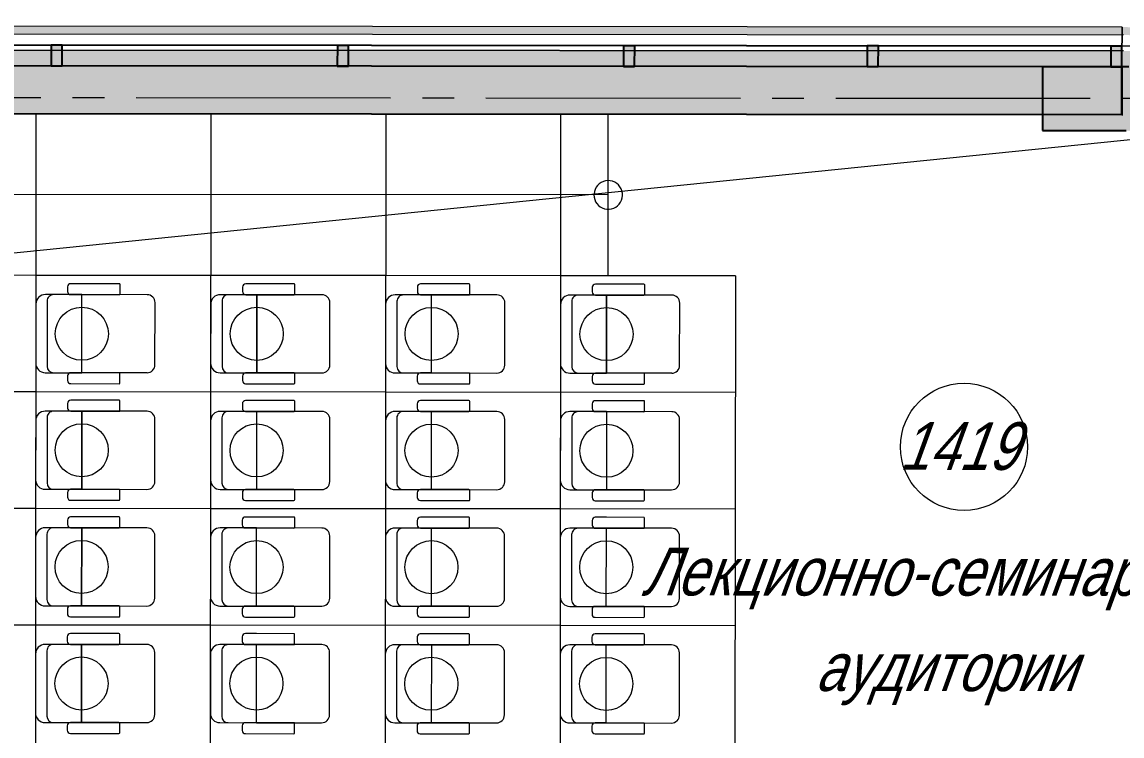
# Model space of a CAD drawing. Header units: millimetres. Extents: x 1949 to 134543, y 1145 to 48705.
# Drawn here: x 126377 to 129837, y 40447 to 42693 of the extents above; entities that cross this region are included whole.
import ezdxf

# ---------------------------------------------------------------- set-up
doc = ezdxf.new("R2010")
doc.units = ezdxf.units.MM
doc.linetypes.add('LTYPE_5', pattern=[1100, 800, -100, 100, -100])
for name, color, linetype, lineweight, true_color in [('STANDARD', 18, 'Continuous', 25, 0x000000), ('Горизонтали--LBL', 52, 'Continuous', 5, 0xb3b300), ('Общий01', 18, 'Continuous', 13, 0x000000), ('Общий02', 18, 'Continuous', 18, 0x000000), ('Общий03', 18, 'Continuous', 25, 0x000000), ('Текст_1_10', 18, 'Continuous', 25, 0x000000)]:
    doc.layers.add(name, color=color, linetype=linetype, lineweight=lineweight, true_color=true_color)
doc.styles.add('ARIALUNICODEMS', font='ARIALUNI.ttf')

msp = doc.modelspace()

# ---------------------------------------------------------------- hatches: boundary and pattern name
at = {"layer": 'Общий01', "linetype": 'Continuous', "lineweight": 5}
for points in [[(109636.8, 42667.6), (129836.8, 42651.6), (129836.8, 42676.6), (109636.8, 42692.6)], [(129836.8, 42651.7), (129842, 42651.8), (129873.4, 42650.7), (129904.7, 42647.9), (129935.8, 42643.5), (129966.6, 42637.5), (129997.1, 42629.9), (130027.2, 42620.7), (130056.7, 42609.9), (130085.6, 42597.6), (130113.8, 42583.8), (130141.3, 42568.5), (130167.9, 42551.9), (130193.7, 42533.8), (130218.4, 42514.4), (130242.1, 42493.8), (130264.7, 42472), (130286.1, 42449), (130306.3, 42424.9), (130325.2, 42399.8), (130342.7, 42373.7), (130358.9, 42346.8), (130373.6, 42319), (130386.9, 42290.5), (130398.6, 42261.4), (130408.8, 42231.7), (130417.5, 42201.4), (130424.5, 42170.8), (130430, 42139.9), (130433.8, 42108.7), (130435.9, 42077.3), (130436.4, 42051.1), (130461.4, 42051.1), (130460.9, 42078.4), (130458.7, 42111), (130454.7, 42143.5), (130449, 42175.8), (130441.7, 42207.7), (130432.7, 42239.2), (130422.1, 42270.1), (130409.8, 42300.5), (130396, 42330.1), (130380.7, 42359.1), (130363.8, 42387.1), (130345.6, 42414.3), (130325.9, 42440.4), (130304.9, 42465.5), (130282.6, 42489.5), (130259, 42512.2), (130234.3, 42533.7), (130208.6, 42553.9), (130181.8, 42572.7), (130154, 42590.1), (130125.4, 42606), (130096, 42620.3), (130065.9, 42633.1), (130035.1, 42644.4), (130003.8, 42654), (129972.1, 42661.9), (129940, 42668.2), (129907.5, 42672.8), (129874.9, 42675.6), (129842.2, 42676.8), (129836.8, 42676.7)], [(109636.7, 42567.6), (129836.7, 42551.6), (129836.7, 42601.6), (109636.7, 42617.6)], [(129836.7, 42551.7), (129841, 42551.8), (129867.2, 42550.8), (129893.3, 42548.5), (129919.2, 42544.9), (129944.9, 42539.8), (129970.3, 42533.5), (129995.4, 42525.8), (130020, 42516.8), (130044.1, 42506.6), (130067.6, 42495.1), (130090.5, 42482.4), (130112.7, 42468.5), (130134.1, 42453.4), (130154.7, 42437.3), (130174.5, 42420.1), (130193.3, 42401.9), (130211.1, 42382.7), (130228, 42362.7), (130243.7, 42341.7), (130258.3, 42320), (130271.8, 42297.6), (130284.1, 42274.4), (130295.1, 42250.7), (130304.9, 42226.4), (130313.4, 42201.6), (130320.6, 42176.5), (130326.5, 42150.9), (130331, 42125.2), (130334.2, 42099.2), (130336, 42073), (130336.4, 42051.2), (130386.4, 42051.2), (130386, 42075.2), (130384, 42103.9), (130380.5, 42132.5), (130375.5, 42160.9), (130369.1, 42189), (130361.1, 42216.6), (130351.8, 42243.9), (130341, 42270.6), (130328.9, 42296.7), (130315.4, 42322.2), (130300.5, 42346.9), (130284.4, 42370.8), (130267.1, 42393.8), (130248.6, 42415.9), (130229, 42436.9), (130208.3, 42457), (130186.6, 42475.9), (130163.9, 42493.6), (130140.3, 42510.2), (130115.9, 42525.5), (130090.7, 42539.4), (130064.8, 42552.1), (130038.3, 42563.4), (130011.3, 42573.2), (129983.7, 42581.7), (129955.8, 42588.7), (129927.5, 42594.2), (129899, 42598.2), (129870.3, 42600.8), (129841.5, 42601.8), (129836.7, 42601.7)], [(109636.6, 42417.6), (129836.6, 42401.6), (129836.7, 42551.6), (109636.7, 42567.6)], [(129586.5, 42351.8), (129836.5, 42351.6), (129836.6, 42551.6), (129586.6, 42551.8)], [(130336.4, 42051.2), (130336.4, 42055.5), (130335.5, 42081.7), (130333.3, 42107.8), (130329.7, 42133.7), (130324.7, 42159.4), (130318.4, 42184.9), (130310.7, 42209.9), (130306.3, 42222.2), (130301.8, 42234.5), (130291.6, 42258.6), (130280.1, 42282.2), (130267.4, 42305.1), (130253.6, 42327.3), (130238.6, 42348.8), (130222.5, 42369.4), (130205.3, 42389.2), (130187.1, 42408.1), (130168, 42425.9), (130147.9, 42442.8), (130127, 42458.6), (130105.3, 42473.2), (130082.9, 42486.7), (130059.8, 42499.1), (130036.1, 42510.1), (130011.8, 42520), (129987, 42528.5), (129961.9, 42535.8), (129936.3, 42541.7), (129910.6, 42546.2), (129884.6, 42549.4), (129858.4, 42551.3), (129836.6, 42551.7), (129836.5, 42351.7), (129849.6, 42351.4), (129865.2, 42350.3), (129880.8, 42348.4), (129896.3, 42345.6), (129911.6, 42342.1), (129926.7, 42337.8), (129941.6, 42332.6), (129956.1, 42326.7), (129970.4, 42320.1), (129984.2, 42312.7), (129997.7, 42304.6), (130010.7, 42295.8), (130023.3, 42286.3), (130035.3, 42276.2), (130046.8, 42265.5), (130057.7, 42254.2), (130068, 42242.3), (130077.6, 42229.9), (130086.7, 42217), (130095, 42203.7), (130102.6, 42190), (130109.5, 42175.8), (130115.6, 42161.4), (130118.3, 42154), (130120.9, 42146.6), (130125.5, 42131.5), (130129.3, 42116.3), (130132.3, 42100.9), (130134.5, 42085.3), (130135.8, 42069.7), (130136.4, 42053.9), (130136.3, 42051.3)], [(129836.6, 42401.7), (129839.6, 42401.7), (129857.9, 42401.1), (129876.2, 42399.5), (129894.3, 42396.9), (129912.3, 42393.4), (129930.1, 42388.9), (129947.6, 42383.6), (129964.9, 42377.3), (129981.7, 42370.1), (129998.2, 42362), (130014.2, 42353.2), (130029.8, 42343.4), (130044.8, 42332.9), (130059.2, 42321.6), (130073, 42309.6), (130086.2, 42296.8), (130098.7, 42283.4), (130110.5, 42269.4), (130121.5, 42254.7), (130131.7, 42239.5), (130141.1, 42223.8), (130149.7, 42207.6), (130157.5, 42191), (130164.3, 42174), (130170.3, 42156.6), (130175.3, 42139), (130179.4, 42121.1), (130182.6, 42103.1), (130184.8, 42084.9), (130186.1, 42066.6), (130186.3, 42051.3), (130336.4, 42051.2), (130336, 42073), (130334.2, 42099.2), (130331, 42125.2), (130326.5, 42150.9), (130320.6, 42176.5), (130313.4, 42201.6), (130304.9, 42226.4), (130295.1, 42250.7), (130284.1, 42274.4), (130271.8, 42297.6), (130258.3, 42320), (130243.7, 42341.7), (130228, 42362.7), (130211.1, 42382.7), (130193.3, 42401.9), (130174.5, 42420.1), (130154.7, 42437.3), (130134.1, 42453.4), (130112.7, 42468.5), (130090.5, 42482.4), (130067.6, 42495.1), (130044.1, 42506.6), (130020, 42516.8), (129995.4, 42525.8), (129970.3, 42533.5), (129944.9, 42539.8), (129919.2, 42544.9), (129893.3, 42548.5), (129867.2, 42550.8), (129841, 42551.8), (129836.7, 42551.7)]]:
    msp.add_hatch(color=252, dxfattribs=at).paths.add_polyline_path(points)
at = {"layer": 'Общий02', "linetype": 'Continuous', "lineweight": 5}
for points in [[(126469.1, 42554.3), (126504.1, 42554.3), (126504.2, 42619.3), (126469.2, 42619.3)], [(127369.1, 42553.6), (127404.1, 42553.5), (127404.2, 42618.5), (127369.2, 42618.6)], [(128269.1, 42552.9), (128304.1, 42552.8), (128304.2, 42617.8), (128269.2, 42617.9)], [(129035.4, 42552.3), (129070.4, 42552.2), (129070.5, 42617.2), (129035.5, 42617.3)], [(129801.7, 42551.6), (129836.7, 42551.6), (129836.7, 42616.6), (129801.7, 42616.6)]]:
    msp.add_hatch(color=252, dxfattribs=at).paths.add_polyline_path(points)

# ---------------------------------------------------------------- linework, layer by layer
at = {"layer": 'STANDARD', "color": 252, "linetype": 'Continuous', "lineweight": 5}
msp.add_line((121970.4, 41521.2), (130136.5, 42351.4), dxfattribs=at)
for centre in [(126565.6, 41712.5), (127115.6, 41712.1), (127665.6, 41711.7), (128215.6, 41711.2), (126565.3, 41345.9), (127115.3, 41345.4), (127665.3, 41345), (128215.3, 41344.6), (126565, 40979.2), (127115, 40978.8), (127665, 40978.3), (128215, 40977.9), (126564.7, 40612.5), (127114.7, 40612.1), (127664.7, 40611.7), (128214.7, 40611.2)]:
    msp.add_circle(centre, 83.5, dxfattribs=at)
at = {"layer": 'Горизонтали--LBL', "color": 252, "linetype": 'Continuous', "lineweight": 5}
for p, q in [((126520.9, 41859.8), (126520.9, 41845.4)), ((126683.3, 41869.6), (126530.9, 41869.7)), ((126565.7, 41869.7), (126530.9, 41869.7)), ((126683.3, 41869.6), (126530.9, 41869.7)), ((126685.8, 41837.8), (126685.8, 41867.1)), ((127070.9, 41859.3), (127070.9, 41844.9)), ((127233.3, 41869.2), (127080.9, 41869.3)), ((127115.7, 41869.3), (127080.9, 41869.3)), ((127233.3, 41869.2), (127080.9, 41869.3)), ((127235.8, 41837.3), (127235.8, 41866.7)), ((127620.9, 41858.9), (127620.9, 41844.5)), ((127783.3, 41868.8), (127630.9, 41868.9)), ((127665.7, 41868.9), (127630.9, 41868.9)), ((127783.3, 41868.8), (127630.9, 41868.9)), ((127785.8, 41836.9), (127785.8, 41866.3)), ((128170.9, 41858.5), (128170.9, 41844.1)), ((128333.3, 41868.3), (128180.9, 41868.4)), ((128215.7, 41868.4), (128180.9, 41868.4)), ((128333.3, 41868.3), (128180.9, 41868.4)), ((128335.8, 41836.4), (128335.8, 41865.8)), ((126565.7, 41835.3), (126450.9, 41835.4)), ((126530.9, 41835.4), (126683.3, 41835.3)), ((126565.5, 41589.7), (126565.7, 41835.3)), ((126770.9, 41835.2), (126565.7, 41835.3)), ((127115.7, 41834.9), (127000.9, 41835)), ((127080.9, 41834.9), (127233.3, 41834.8)), ((127115.7, 41834.9), (127115.5, 41589.3)), ((127115.5, 41589.3), (127115.7, 41834.9)), ((127320.9, 41834.8), (127115.7, 41834.9)), ((127665.7, 41834.5), (127550.9, 41834.6)), ((127630.9, 41834.5), (127783.3, 41834.4)), ((127665.5, 41588.9), (127665.7, 41834.5)), ((127870.9, 41834.3), (127665.7, 41834.5)), ((128215.7, 41834), (128100.9, 41834.1)), ((128180.9, 41834.1), (128333.3, 41834)), ((128215.7, 41834), (128215.5, 41588.4)), ((128215.5, 41588.4), (128215.7, 41834)), ((128420.9, 41833.9), (128215.7, 41834)), ((126420.9, 41805.5), (126420.7, 41619.8)), ((126456.6, 41815.4), (126456.5, 41609.8)), ((126795.7, 41614.5), (126795.9, 41810.2)), ((126970.9, 41805), (126970.7, 41619.4)), ((127006.6, 41815), (127006.5, 41609.4)), ((127345.7, 41614.1), (127345.9, 41809.7)), ((127520.9, 41804.6), (127520.7, 41619)), ((127556.6, 41814.6), (127556.5, 41608.9)), ((127895.7, 41613.7), (127895.9, 41809.3)), ((128070.9, 41804.2), (128070.7, 41618.5)), ((128106.6, 41814.1), (128106.5, 41608.5)), ((128445.7, 41613.2), (128445.9, 41808.9)), ((126450.7, 41589.8), (126565.5, 41589.7)), ((126770.7, 41589.6), (126530.7, 41589.7)), ((126565.5, 41589.7), (126530.7, 41589.7)), ((126685.6, 41557.8), (126685.6, 41587.1)), ((127000.7, 41589.4), (127115.5, 41589.3)), ((127233.1, 41589.2), (127080.7, 41589.3)), ((127115.5, 41589.3), (127080.7, 41589.3)), ((127115.5, 41589.3), (127320.7, 41589.1)), ((127235.6, 41557.3), (127235.6, 41586.7)), ((127550.7, 41588.9), (127665.5, 41588.9)), ((127783.1, 41588.8), (127630.7, 41588.9)), ((127665.5, 41588.9), (127630.7, 41588.9)), ((127665.5, 41588.9), (127870.7, 41588.7)), ((127785.6, 41556.9), (127785.6, 41586.3)), ((128100.7, 41588.5), (128215.5, 41588.4)), ((128215.5, 41588.4), (128180.7, 41588.4)), ((128420.7, 41588.3), (128180.7, 41588.4)), ((128335.6, 41556.4), (128335.6, 41585.8)), ((126520.7, 41579.8), (126520.7, 41565.4)), ((126530.7, 41555.4), (126683.1, 41555.3)), ((127070.7, 41579.3), (127070.7, 41564.9)), ((127080.7, 41554.9), (127233.1, 41554.8)), ((127620.7, 41578.9), (127620.7, 41564.5)), ((127630.7, 41554.5), (127783.1, 41554.4)), ((128170.7, 41578.5), (128170.7, 41564.1)), ((128180.7, 41554.1), (128333.1, 41554)), ((126520.6, 41493.1), (126520.6, 41478.7)), ((126683, 41503), (126530.6, 41503.1)), ((126565.4, 41503.1), (126530.6, 41503.1)), ((126683, 41503), (126530.6, 41503.1)), ((126685.5, 41471.1), (126685.5, 41500.5)), ((127070.6, 41492.7), (127070.6, 41478.3)), ((127233, 41502.5), (127080.6, 41502.6)), ((127115.4, 41502.6), (127080.6, 41502.6)), ((127233, 41502.5), (127080.6, 41502.6)), ((127235.5, 41470.7), (127235.5, 41500)), ((127620.6, 41492.2), (127620.6, 41477.8)), ((127783, 41502.1), (127630.6, 41502.2)), ((127665.4, 41502.2), (127630.6, 41502.2)), ((127783, 41502.1), (127630.6, 41502.2)), ((127785.5, 41470.2), (127785.5, 41499.6)), ((128170.6, 41491.8), (128170.6, 41477.4)), ((128333, 41501.7), (128180.6, 41501.8)), ((128215.4, 41501.8), (128180.6, 41501.8)), ((128333, 41501.7), (128180.6, 41501.8)), ((128335.5, 41469.8), (128335.5, 41499.2)), ((126565.4, 41468.7), (126450.6, 41468.8)), ((126456.3, 41448.8), (126456.2, 41243.1)), ((126530.6, 41468.7), (126683, 41468.6)), ((126565.4, 41468.7), (126565.2, 41223.1)), ((126565.2, 41223.1), (126565.4, 41468.7)), ((126770.6, 41468.5), (126565.4, 41468.7)), ((126795.4, 41247.9), (126795.6, 41443.5)), ((127115.4, 41468.2), (127000.6, 41468.3)), ((127006.3, 41448.3), (127006.2, 41242.7)), ((127080.6, 41468.3), (127233, 41468.2)), ((127115.4, 41468.2), (127115.2, 41222.6)), ((127320.6, 41468.1), (127115.4, 41468.2)), ((127345.4, 41247.4), (127345.6, 41443.1)), ((127665.4, 41467.8), (127550.6, 41467.9)), ((127556.3, 41447.9), (127556.2, 41242.3)), ((127630.6, 41467.8), (127783, 41467.7)), ((127665.2, 41222.2), (127665.4, 41467.8)), ((127870.6, 41467.6), (127665.4, 41467.8)), ((128215.4, 41467.4), (128100.6, 41467.5)), ((128106.3, 41447.5), (128106.2, 41241.8)), ((128180.6, 41467.4), (128333, 41467.3)), ((128215.4, 41467.4), (128215.2, 41221.8)), ((128420.6, 41467.2), (128215.4, 41467.4)), ((126420.6, 41438.8), (126420.4, 41253.2)), ((126970.6, 41438.4), (126970.4, 41252.7)), ((127520.6, 41437.9), (127520.4, 41252.3)), ((127895.4, 41247), (127895.6, 41442.6)), ((128070.6, 41437.5), (128070.4, 41251.9)), ((128445.4, 41246.6), (128445.6, 41442.2)), ((126450.4, 41223.1), (126565.2, 41223.1)), ((126520.4, 41213.1), (126520.4, 41198.7)), ((126682.8, 41223), (126530.4, 41223.1)), ((126565.2, 41223.1), (126530.4, 41223.1)), ((126565.2, 41223.1), (126770.4, 41222.9)), ((126685.3, 41191.1), (126685.3, 41220.5)), ((127000.4, 41222.7), (127115.2, 41222.6)), ((127070.4, 41212.7), (127070.4, 41198.3)), ((127232.8, 41222.5), (127080.4, 41222.6)), ((127115.2, 41222.6), (127080.4, 41222.6)), ((127115.2, 41222.6), (127320.4, 41222.5)), ((127235.3, 41190.7), (127235.3, 41220)), ((127550.4, 41222.3), (127665.2, 41222.2)), ((127620.4, 41212.2), (127620.4, 41197.8)), ((127665.2, 41222.2), (127630.4, 41222.2)), ((127782.8, 41222.1), (127630.4, 41222.2)), ((127665.2, 41222.2), (127870.4, 41222)), ((127785.3, 41190.2), (127785.3, 41219.6)), ((128100.4, 41221.8), (128215.2, 41221.8)), ((128170.4, 41211.8), (128170.4, 41197.4)), ((128215.2, 41221.8), (128180.4, 41221.8)), ((128332.8, 41221.7), (128180.4, 41221.8)), ((128215.2, 41221.8), (128420.4, 41221.6)), ((128335.3, 41189.8), (128335.3, 41219.2)), ((126530.4, 41188.7), (126682.8, 41188.6)), ((127080.4, 41188.3), (127232.8, 41188.2)), ((127630.4, 41187.8), (127782.8, 41187.7)), ((128180.4, 41187.4), (128332.8, 41187.3)), ((126682.7, 41136.3), (126530.3, 41136.4)), ((126565.1, 41136.4), (126530.3, 41136.4)), ((126682.7, 41136.3), (126530.3, 41136.4)), ((126685.2, 41104.4), (126685.2, 41133.8)), ((127232.7, 41135.9), (127080.3, 41136)), ((127115.1, 41136), (127080.3, 41136)), ((127232.7, 41135.9), (127080.3, 41136)), ((127235.2, 41104), (127235.2, 41133.4)), ((127782.7, 41135.4), (127630.3, 41135.5)), ((127665.1, 41135.5), (127630.3, 41135.5)), ((127782.7, 41135.4), (127630.3, 41135.5)), ((127785.2, 41103.6), (127785.2, 41132.9)), ((128332.7, 41135), (128180.3, 41135.1)), ((128215.1, 41135.1), (128180.3, 41135.1)), ((128332.7, 41135), (128180.3, 41135.1)), ((128335.2, 41103.1), (128335.2, 41132.5)), ((126770.3, 41101.9), (126450.3, 41102.1)), ((126520.3, 41126.4), (126520.3, 41112)), ((126530.3, 41102), (126682.7, 41101.9)), ((126565.1, 41102), (126564.9, 40856.4)), ((126564.9, 40856.4), (126565.1, 41102)), ((127115.1, 41101.6), (127000.3, 41101.7)), ((127070.3, 41126), (127070.3, 41111.6)), ((127080.3, 41101.6), (127232.7, 41101.5)), ((127114.9, 40856), (127115.1, 41101.6)), ((127320.3, 41101.4), (127115.1, 41101.6)), ((127665.1, 41101.1), (127550.3, 41101.2)), ((127620.3, 41125.6), (127620.3, 41111.2)), ((127630.3, 41101.2), (127782.7, 41101.1)), ((127664.9, 40855.5), (127665.1, 41101.1)), ((127870.3, 41101), (127665.1, 41101.1)), ((128215.1, 41100.7), (128100.3, 41100.8)), ((128170.3, 41125.1), (128170.3, 41110.7)), ((128180.3, 41100.7), (128332.7, 41100.6)), ((128214.9, 40855.1), (128215.1, 41100.7)), ((128420.3, 41100.5), (128215.1, 41100.7)), ((126420.3, 41072.1), (126420.1, 40886.5)), ((126456, 41082.1), (126455.9, 40876.5)), ((126795.1, 40881.2), (126795.3, 41076.8)), ((126970.3, 41071.7), (126970.1, 40886.1)), ((127006, 41081.7), (127005.9, 40876)), ((127345.1, 40880.8), (127345.3, 41076.4)), ((127520.3, 41071.3), (127520.1, 40885.6)), ((127556, 41081.2), (127555.9, 40875.6)), ((127895.1, 40880.3), (127895.3, 41076)), ((128070.3, 41070.8), (128070.1, 40885.2)), ((128106, 41080.8), (128105.9, 40875.2)), ((128445.1, 40879.9), (128445.3, 41075.5)), ((126450.1, 40856.5), (126564.9, 40856.4)), ((126682.5, 40856.3), (126530.1, 40856.4)), ((126564.9, 40856.4), (126530.1, 40856.4)), ((126564.9, 40856.4), (126770.1, 40856.2)), ((127000.1, 40856), (127114.9, 40856)), ((127114.9, 40856), (127080.1, 40856)), ((127232.5, 40855.9), (127080.1, 40856)), ((127114.9, 40856), (127320.1, 40855.8)), ((127550.1, 40855.6), (127664.9, 40855.5)), ((127782.5, 40855.4), (127630.1, 40855.5)), ((127664.9, 40855.5), (127630.1, 40855.5)), ((127664.9, 40855.5), (127870.1, 40855.4)), ((128100.1, 40855.2), (128214.9, 40855.1)), ((128214.9, 40855.1), (128180.1, 40855.1)), ((128332.5, 40855), (128180.1, 40855.1)), ((128214.9, 40855.1), (128420.1, 40854.9)), ((126520.1, 40846.4), (126520.1, 40832)), ((126530.1, 40822), (126682.5, 40821.9)), ((126685, 40824.4), (126685, 40853.8)), ((127070.1, 40846), (127070.1, 40831.6)), ((127080.1, 40821.6), (127232.5, 40821.5)), ((127235, 40824), (127235, 40853.4)), ((127620.1, 40845.6), (127620.1, 40831.2)), ((127630.1, 40821.2), (127782.5, 40821.1)), ((127785, 40823.6), (127785, 40852.9)), ((128170.1, 40845.1), (128170.1, 40830.7)), ((128180.1, 40820.7), (128332.5, 40820.6)), ((128335, 40823.1), (128335, 40852.5)), ((126520, 40759.8), (126520, 40745.4)), ((126682.4, 40769.6), (126530, 40769.8)), ((126564.8, 40769.7), (126530, 40769.8)), ((126682.4, 40769.6), (126530, 40769.8)), ((126684.9, 40737.8), (126684.9, 40767.1)), ((127070, 40759.3), (127070, 40744.9)), ((127232.4, 40769.2), (127080, 40769.3)), ((127114.8, 40769.3), (127080, 40769.3)), ((127232.4, 40769.2), (127080, 40769.3)), ((127234.9, 40737.3), (127234.9, 40766.7)), ((127620, 40758.9), (127620, 40744.5)), ((127782.4, 40768.8), (127630, 40768.9)), ((127664.8, 40768.9), (127630, 40768.9)), ((127782.4, 40768.8), (127630, 40768.9)), ((127784.9, 40736.9), (127784.9, 40766.3)), ((128170, 40758.5), (128170, 40744.1)), ((128332.4, 40768.3), (128180, 40768.4)), ((128214.8, 40768.4), (128180, 40768.4)), ((128332.4, 40768.3), (128180, 40768.4)), ((128334.9, 40736.4), (128334.9, 40765.8)), ((126564.8, 40735.3), (126450, 40735.4)), ((126530, 40735.4), (126682.4, 40735.3)), ((126564.8, 40735.3), (126564.6, 40489.7)), ((126564.6, 40489.7), (126564.8, 40735.3)), ((126770, 40735.2), (126564.8, 40735.3)), ((127114.8, 40734.9), (127000, 40735)), ((127080, 40734.9), (127232.4, 40734.8)), ((127114.6, 40489.3), (127114.8, 40734.9)), ((127320, 40734.8), (127114.8, 40734.9)), ((127664.8, 40734.5), (127550, 40734.6)), ((127630, 40734.5), (127782.4, 40734.4)), ((127664.8, 40734.5), (127664.6, 40488.9)), ((127870, 40734.3), (127664.8, 40734.5)), ((128214.8, 40734), (128100, 40734.1)), ((128180, 40734.1), (128332.4, 40734)), ((128214.6, 40488.4), (128214.8, 40734)), ((128420, 40733.9), (128214.8, 40734)), ((126420, 40705.5), (126419.8, 40519.8)), ((126455.7, 40715.4), (126455.6, 40509.8)), ((126794.8, 40514.5), (126795, 40710.2)), ((126970, 40705), (126969.8, 40519.4)), ((127005.7, 40715), (127005.6, 40509.4)), ((127344.8, 40514.1), (127345, 40709.7)), ((127520, 40704.6), (127519.8, 40519)), ((127555.7, 40714.6), (127555.6, 40508.9)), ((127894.8, 40513.7), (127895, 40709.3)), ((128070, 40704.2), (128069.8, 40518.5)), ((128105.7, 40714.1), (128105.6, 40508.5)), ((128444.8, 40513.2), (128445, 40708.9)), ((126449.8, 40489.8), (126564.6, 40489.7)), ((126519.8, 40479.8), (126519.8, 40465.4)), ((126682.2, 40489.6), (126529.8, 40489.8)), ((126564.6, 40489.7), (126529.8, 40489.8)), ((126564.6, 40489.7), (126769.8, 40489.6)), ((126684.7, 40457.8), (126684.7, 40487.1)), ((126999.8, 40489.4), (127114.6, 40489.3)), ((127069.8, 40479.3), (127069.8, 40464.9)), ((127114.6, 40489.3), (127079.8, 40489.3)), ((127232.2, 40489.2), (127079.8, 40489.3)), ((127114.6, 40489.3), (127319.8, 40489.1)), ((127234.7, 40457.3), (127234.7, 40486.7)), ((127549.8, 40488.9), (127664.6, 40488.9)), ((127619.8, 40478.9), (127619.8, 40464.5)), ((127782.2, 40488.8), (127629.8, 40488.9)), ((127664.6, 40488.9), (127629.8, 40488.9)), ((127664.6, 40488.9), (127869.8, 40488.7)), ((127784.7, 40456.9), (127784.7, 40486.3)), ((128099.8, 40488.5), (128214.6, 40488.4)), ((128169.8, 40478.5), (128169.8, 40464.1)), ((128214.6, 40488.4), (128179.8, 40488.4)), ((128332.2, 40488.3), (128179.8, 40488.4)), ((128214.6, 40488.4), (128419.8, 40488.3)), ((128334.7, 40456.4), (128334.7, 40485.8)), ((126529.8, 40455.4), (126682.2, 40455.3)), ((127079.8, 40454.9), (127232.2, 40454.8)), ((127629.8, 40454.5), (127782.2, 40454.4)), ((128179.8, 40454.1), (128332.2, 40454))]:
    msp.add_line(p, q, dxfattribs=at)
for centre, radius, start, end in [((126530.9, 41859.7), 10, 89.9547, 179.9547), ((126683.3, 41867.1), 2.5, 359.9547, 89.9547), ((127080.9, 41859.3), 10, 89.9547, 179.9547), ((127233.3, 41866.7), 2.5, 359.9547, 89.9547), ((127630.9, 41858.9), 10, 89.9547, 179.9547), ((127783.3, 41866.3), 2.5, 359.9547, 89.9547), ((128180.9, 41858.4), 10, 89.9547, 179.9547), ((128333.3, 41865.8), 2.5, 359.9547, 89.9547), ((126450.9, 41805.4), 30, 89.9547, 179.9547), ((126476.6, 41815.4), 20, 89.9547, 179.9547), ((126530.9, 41845.4), 10, 179.9547, 269.9547), ((126683.3, 41837.8), 2.5, 269.9547, 359.9547), ((126770.9, 41810.2), 25, 359.9547, 89.9547), ((127000.9, 41805), 30, 89.9547, 179.9547), ((127026.6, 41815), 20, 89.9547, 179.9547), ((127080.9, 41844.9), 10, 179.9547, 269.9547), ((127233.3, 41837.3), 2.5, 269.9547, 359.9547), ((127320.9, 41809.8), 25, 359.9547, 89.9547), ((127550.9, 41804.6), 30, 89.9547, 179.9547), ((127576.6, 41814.5), 20, 89.9547, 179.9547), ((127630.9, 41844.5), 10, 179.9547, 269.9547), ((127783.3, 41836.9), 2.5, 269.9547, 359.9547), ((127870.9, 41809.3), 25, 359.9547, 89.9547), ((128100.9, 41804.1), 30, 89.9547, 179.9547), ((128126.6, 41814.1), 20, 89.9547, 179.9547), ((128180.9, 41844.1), 10, 179.9547, 269.9547), ((128333.3, 41836.5), 2.5, 269.9547, 359.9547), ((128420.9, 41808.9), 25, 359.9547, 89.9547), ((126450.7, 41619.8), 30, 179.9547, 269.9547), ((127000.7, 41619.4), 30, 179.9547, 269.9547), ((127550.7, 41618.9), 30, 179.9547, 269.9547), ((128100.7, 41618.5), 30, 179.9547, 269.9547), ((126476.5, 41609.8), 20, 179.9547, 269.9547), ((126530.7, 41579.7), 10, 89.9547, 179.9547), ((126683.1, 41587.1), 2.5, 359.9547, 89.9547), ((126770.7, 41614.6), 25, 269.9547, 359.9547), ((127026.5, 41609.4), 20, 179.9547, 269.9547), ((127080.7, 41579.3), 10, 89.9547, 179.9547), ((127233.1, 41586.7), 2.5, 359.9547, 89.9547), ((127320.7, 41614.1), 25, 269.9547, 359.9547), ((127576.5, 41608.9), 20, 179.9547, 269.9547), ((127630.7, 41578.9), 10, 89.9547, 179.9547), ((127783.1, 41586.3), 2.5, 359.9547, 89.9547), ((127870.7, 41613.7), 25, 269.9547, 359.9547), ((128126.5, 41608.5), 20, 179.9547, 269.9547), ((128180.7, 41578.4), 10, 89.9547, 179.9547), ((128333.1, 41585.8), 2.5, 359.9547, 89.9547), ((128420.7, 41613.3), 25, 269.9547, 359.9547), ((126530.7, 41565.4), 10, 179.9547, 269.9547), ((126683.1, 41557.8), 2.5, 269.9547, 359.9547), ((127080.7, 41564.9), 10, 179.9547, 269.9547), ((127233.1, 41557.3), 2.5, 269.9547, 359.9547), ((127630.7, 41564.5), 10, 179.9547, 269.9547), ((127783.1, 41556.9), 2.5, 269.9547, 359.9547), ((128180.7, 41564.1), 10, 179.9547, 269.9547), ((128333.1, 41556.5), 2.5, 269.9547, 359.9547), ((126530.6, 41493.1), 10, 89.9547, 179.9547), ((126530.6, 41478.7), 10, 179.9547, 269.9547), ((126683, 41500.5), 2.5, 359.9547, 89.9547), ((127080.6, 41492.6), 10, 89.9547, 179.9547), ((127080.6, 41478.3), 10, 179.9547, 269.9547), ((127233, 41500), 2.5, 359.9547, 89.9547), ((127630.6, 41492.2), 10, 89.9547, 179.9547), ((127630.6, 41477.8), 10, 179.9547, 269.9547), ((127783, 41499.6), 2.5, 359.9547, 89.9547), ((128180.6, 41491.8), 10, 89.9547, 179.9547), ((128180.6, 41477.4), 10, 179.9547, 269.9547), ((128333, 41499.2), 2.5, 359.9547, 89.9547), ((126450.6, 41438.8), 30, 89.9547, 179.9547), ((126476.3, 41448.8), 20, 89.9547, 179.9547), ((126683, 41471.1), 2.5, 269.9547, 359.9547), ((126770.6, 41443.5), 25, 359.9547, 89.9547), ((127000.6, 41438.3), 30, 89.9547, 179.9547), ((127026.3, 41448.3), 20, 89.9547, 179.9547), ((127233, 41470.7), 2.5, 269.9547, 359.9547), ((127320.6, 41443.1), 25, 359.9547, 89.9547), ((127550.6, 41437.9), 30, 89.9547, 179.9547), ((127576.3, 41447.9), 20, 89.9547, 179.9547), ((127783, 41470.2), 2.5, 269.9547, 359.9547), ((127870.6, 41442.6), 25, 359.9547, 89.9547), ((128100.6, 41437.5), 30, 89.9547, 179.9547), ((128126.3, 41447.4), 20, 89.9547, 179.9547), ((128333, 41469.8), 2.5, 269.9547, 359.9547), ((128420.6, 41442.2), 25, 359.9547, 89.9547), ((126450.4, 41253.1), 30, 179.9547, 269.9547), ((126476.2, 41243.1), 20, 179.9547, 269.9547), ((126770.4, 41247.9), 25, 269.9547, 359.9547), ((127000.4, 41252.7), 30, 179.9547, 269.9547), ((127026.2, 41242.7), 20, 179.9547, 269.9547), ((127320.4, 41247.5), 25, 269.9547, 359.9547), ((127550.4, 41252.3), 30, 179.9547, 269.9547), ((127576.2, 41242.3), 20, 179.9547, 269.9547), ((127870.4, 41247), 25, 269.9547, 359.9547), ((128100.4, 41251.8), 30, 179.9547, 269.9547), ((128126.2, 41241.8), 20, 179.9547, 269.9547), ((128420.4, 41246.6), 25, 269.9547, 359.9547), ((126530.4, 41213.1), 10, 89.9547, 179.9547), ((126682.8, 41220.5), 2.5, 359.9547, 89.9547), ((127080.4, 41212.6), 10, 89.9547, 179.9547), ((127232.8, 41220), 2.5, 359.9547, 89.9547), ((127630.4, 41212.2), 10, 89.9547, 179.9547), ((127782.8, 41219.6), 2.5, 359.9547, 89.9547), ((128180.4, 41211.8), 10, 89.9547, 179.9547), ((128332.8, 41219.2), 2.5, 359.9547, 89.9547), ((126530.4, 41198.7), 10, 179.9547, 269.9547), ((126682.8, 41191.1), 2.5, 269.9547, 359.9547), ((127080.4, 41198.3), 10, 179.9547, 269.9547), ((127232.8, 41190.7), 2.5, 269.9547, 359.9547), ((127630.4, 41197.8), 10, 179.9547, 269.9547), ((127782.8, 41190.2), 2.5, 269.9547, 359.9547), ((128180.4, 41197.4), 10, 179.9547, 269.9547), ((128332.8, 41189.8), 2.5, 269.9547, 359.9547), ((126530.3, 41126.4), 10, 89.9547, 179.9547), ((126682.7, 41133.8), 2.5, 359.9547, 89.9547), ((127080.3, 41126), 10, 89.9547, 179.9547), ((127232.7, 41133.4), 2.5, 359.9547, 89.9547), ((127630.3, 41125.5), 10, 89.9547, 179.9547), ((127782.7, 41132.9), 2.5, 359.9547, 89.9547), ((128180.3, 41125.1), 10, 89.9547, 179.9547), ((128332.7, 41132.5), 2.5, 359.9547, 89.9547), ((126450.3, 41072.1), 30, 89.9547, 179.9547), ((126476, 41082.1), 20, 89.9547, 179.9547), ((126530.3, 41112), 10, 179.9547, 269.9547), ((126682.7, 41104.4), 2.5, 269.9547, 359.9547), ((126770.3, 41076.9), 25, 359.9547, 89.9547), ((127000.3, 41071.7), 30, 89.9547, 179.9547), ((127026, 41081.7), 20, 89.9547, 179.9547), ((127080.3, 41111.6), 10, 179.9547, 269.9547), ((127232.7, 41104), 2.5, 269.9547, 359.9547), ((127320.3, 41076.4), 25, 359.9547, 89.9547), ((127550.3, 41071.2), 30, 89.9547, 179.9547), ((127576, 41081.2), 20, 89.9547, 179.9547), ((127630.3, 41111.2), 10, 179.9547, 269.9547), ((127782.7, 41103.6), 2.5, 269.9547, 359.9547), ((127870.3, 41076), 25, 359.9547, 89.9547), ((128100.3, 41070.8), 30, 89.9547, 179.9547), ((128126, 41080.8), 20, 89.9547, 179.9547), ((128180.3, 41110.7), 10, 179.9547, 269.9547), ((128332.7, 41103.1), 2.5, 269.9547, 359.9547), ((128420.3, 41075.5), 25, 359.9547, 89.9547), ((126450.1, 40886.5), 30, 179.9547, 269.9547), ((126475.9, 40876.5), 20, 179.9547, 269.9547), ((126530.1, 40846.4), 10, 89.9547, 179.9547), ((126682.5, 40853.8), 2.5, 359.9547, 89.9547), ((126770.1, 40881.2), 25, 269.9547, 359.9547), ((127000.1, 40886), 30, 179.9547, 269.9547), ((127025.9, 40876), 20, 179.9547, 269.9547), ((127080.1, 40846), 10, 89.9547, 179.9547), ((127232.5, 40853.4), 2.5, 359.9547, 89.9547), ((127320.1, 40880.8), 25, 269.9547, 359.9547), ((127550.1, 40885.6), 30, 179.9547, 269.9547), ((127575.9, 40875.6), 20, 179.9547, 269.9547), ((127630.1, 40845.5), 10, 89.9547, 179.9547), ((127782.5, 40852.9), 2.5, 359.9547, 89.9547), ((127870.1, 40880.4), 25, 269.9547, 359.9547), ((128100.1, 40885.2), 30, 179.9547, 269.9547), ((128125.9, 40875.2), 20, 179.9547, 269.9547), ((128180.1, 40845.1), 10, 89.9547, 179.9547), ((128332.5, 40852.5), 2.5, 359.9547, 89.9547), ((128420.1, 40879.9), 25, 269.9547, 359.9547), ((126530.1, 40832), 10, 179.9547, 269.9547), ((126682.5, 40824.4), 2.5, 269.9547, 359.9547), ((127080.1, 40831.6), 10, 179.9547, 269.9547), ((127232.5, 40824), 2.5, 269.9547, 359.9547), ((127630.1, 40831.2), 10, 179.9547, 269.9547), ((127782.5, 40823.6), 2.5, 269.9547, 359.9547), ((128180.1, 40830.7), 10, 179.9547, 269.9547), ((128332.5, 40823.1), 2.5, 269.9547, 359.9547), ((126530, 40759.8), 10, 89.9547, 179.9547), ((126682.4, 40767.1), 2.5, 359.9547, 89.9547), ((127080, 40759.3), 10, 89.9547, 179.9547), ((127232.4, 40766.7), 2.5, 359.9547, 89.9547), ((127630, 40758.9), 10, 89.9547, 179.9547), ((127782.4, 40766.3), 2.5, 359.9547, 89.9547), ((128180, 40758.4), 10, 89.9547, 179.9547), ((128332.4, 40765.8), 2.5, 359.9547, 89.9547), ((126450, 40705.4), 30, 89.9547, 179.9547), ((126475.7, 40715.4), 20, 89.9547, 179.9547), ((126530, 40745.4), 10, 179.9547, 269.9547), ((126682.4, 40737.8), 2.5, 269.9547, 359.9547), ((126770, 40710.2), 25, 359.9547, 89.9547), ((127000, 40705), 30, 89.9547, 179.9547), ((127025.7, 40715), 20, 89.9547, 179.9547), ((127080, 40744.9), 10, 179.9547, 269.9547), ((127232.4, 40737.3), 2.5, 269.9547, 359.9547), ((127320, 40709.8), 25, 359.9547, 89.9547), ((127550, 40704.6), 30, 89.9547, 179.9547), ((127575.7, 40714.5), 20, 89.9547, 179.9547), ((127630, 40744.5), 10, 179.9547, 269.9547), ((127782.4, 40736.9), 2.5, 269.9547, 359.9547), ((127870, 40709.3), 25, 359.9547, 89.9547), ((128100, 40704.1), 30, 89.9547, 179.9547), ((128125.7, 40714.1), 20, 89.9547, 179.9547), ((128180, 40744.1), 10, 179.9547, 269.9547), ((128332.4, 40736.5), 2.5, 269.9547, 359.9547), ((128420, 40708.9), 25, 359.9547, 89.9547), ((126449.8, 40519.8), 30, 179.9547, 269.9547), ((126475.6, 40509.8), 20, 179.9547, 269.9547), ((126769.8, 40514.6), 25, 269.9547, 359.9547), ((126999.8, 40519.4), 30, 179.9547, 269.9547), ((127025.6, 40509.4), 20, 179.9547, 269.9547), ((127319.8, 40514.1), 25, 269.9547, 359.9547), ((127549.8, 40518.9), 30, 179.9547, 269.9547), ((127575.6, 40508.9), 20, 179.9547, 269.9547), ((127869.8, 40513.7), 25, 269.9547, 359.9547), ((128099.8, 40518.5), 30, 179.9547, 269.9547), ((128419.8, 40513.3), 25, 269.9547, 359.9547), ((126529.8, 40479.8), 10, 89.9547, 179.9547), ((126682.2, 40487.1), 2.5, 359.9547, 89.9547), ((127079.8, 40479.3), 10, 89.9547, 179.9547), ((127232.2, 40486.7), 2.5, 359.9547, 89.9547), ((127629.8, 40478.9), 10, 89.9547, 179.9547), ((127782.2, 40486.3), 2.5, 359.9547, 89.9547), ((128125.6, 40508.5), 20, 179.9547, 269.9547), ((128179.8, 40478.4), 10, 89.9547, 179.9547), ((128332.2, 40485.8), 2.5, 359.9547, 89.9547), ((126529.8, 40465.4), 10, 179.9547, 269.9547), ((126682.2, 40457.8), 2.5, 269.9547, 359.9547), ((127079.8, 40464.9), 10, 179.9547, 269.9547), ((127232.2, 40457.3), 2.5, 269.9547, 359.9547), ((127629.8, 40464.5), 10, 179.9547, 269.9547), ((127782.2, 40456.9), 2.5, 269.9547, 359.9547), ((128179.8, 40464.1), 10, 179.9547, 269.9547), ((128332.2, 40456.5), 2.5, 269.9547, 359.9547)]:
    msp.add_arc(centre, radius, start, end, dxfattribs=at)
at = {"layer": 'Общий01', "color": 252, "linetype": 'Continuous', "lineweight": 13}
for p, q in [((129836.8, 42676.6), (109636.8, 42692.6)), ((129836.8, 42651.6), (109636.8, 42667.6)), ((129836.8, 42676.7), (129836.8, 42651.7)), ((129836.8, 42651.6), (129836.8, 42676.6)), ((129836.8, 42651.7), (129836.7, 42601.7)), ((129836.7, 42601.6), (129836.8, 42651.6)), ((129842, 42651.8), (129836.8, 42651.7)), ((129836.8, 42651.6), (129836.8, 42651.7)), ((129836.7, 42601.6), (109636.7, 42617.6)), ((129841.5, 42601.8), (129836.7, 42601.7)), ((129836.7, 42601.7), (129836.7, 42601.6)), ((129836.7, 42601.6), (129836.7, 42601.7)), ((129836.7, 42601.7), (129836.7, 42551.7)), ((129836.7, 42551.6), (129836.7, 42601.6)), ((109636.7, 42567.6), (129836.7, 42551.6)), ((129836.7, 42551.7), (129841, 42551.8)), ((129836.7, 42551.6), (129836.7, 42551.7))]:
    msp.add_line(p, q, dxfattribs=at)
at = {"layer": 'Общий01', "color": 252, "linetype": 'Continuous', "lineweight": 25}
for p, q in [((129836.7, 42551.6), (109636.7, 42567.6)), ((129586.6, 42551.8), (129586.5, 42351.8)), ((129836.6, 42551.6), (129586.6, 42551.8)), ((129836.7, 42551.7), (129836.6, 42401.7)), ((129858.4, 42551.3), (129836.6, 42551.7)), ((129836.6, 42551.7), (129836.6, 42551.6)), ((129836.6, 42401.6), (129836.7, 42551.6)), ((129841, 42551.8), (129836.7, 42551.7)), ((129836.7, 42551.7), (129836.7, 42551.6)), ((109636.6, 42417.6), (129836.6, 42401.6)), ((129836.6, 42401.6), (129836.6, 42401.7)), ((129836.6, 42401.7), (129839.6, 42401.7)), ((129586.5, 42351.8), (129836.5, 42351.6)), ((129836.5, 42351.6), (129836.5, 42351.7)), ((129836.5, 42351.7), (129849.6, 42351.4))]:
    msp.add_line(p, q, dxfattribs=at)
at = {"layer": 'Общий01', "color": 252, "linetype": 'LTYPE_5', "lineweight": 5}
msp.add_line((130836.6, 42450.8), (103016.6, 42472.8), dxfattribs=at)
at = {"layer": 'Общий02', "color": 252, "linetype": 'Continuous', "lineweight": 25}
for p, q in [((129836.7, 42616.6), (109636.7, 42632.6)), ((126469.2, 42619.3), (126469.1, 42554.3)), ((126504.2, 42619.3), (126469.2, 42619.3)), ((126504.1, 42554.3), (126504.2, 42619.3)), ((127369.2, 42618.6), (127369.1, 42553.6)), ((127404.2, 42618.5), (127369.2, 42618.6)), ((127404.1, 42553.5), (127404.2, 42618.5)), ((128269.2, 42617.9), (128269.1, 42552.9)), ((128304.2, 42617.8), (128269.2, 42617.9)), ((128304.1, 42552.8), (128304.2, 42617.8)), ((129035.5, 42617.3), (129035.4, 42552.3)), ((129070.5, 42617.2), (129035.5, 42617.3)), ((129070.4, 42552.2), (129070.5, 42617.2)), ((129836.7, 42616.6), (129801.7, 42616.6)), ((129801.7, 42616.6), (129801.7, 42551.6)), ((129836.7, 42551.6), (129836.7, 42616.6)), ((126469.1, 42554.3), (126504.1, 42554.3)), ((127369.1, 42553.6), (127404.1, 42553.5)), ((128269.1, 42552.9), (128304.1, 42552.8)), ((129035.4, 42552.3), (129070.4, 42552.2)), ((129801.7, 42551.6), (129836.7, 42551.6))]:
    msp.add_line(p, q, dxfattribs=at)
at = {"layer": 'Общий02', "color": 252, "linetype": 'Continuous', "lineweight": 13}
for p, q in [((129836.7, 42616.6), (109636.7, 42632.6)), ((109636.7, 42617.6), (129836.7, 42601.6)), ((129861.4, 42616.3), (129836.7, 42616.7)), ((129836.7, 42616.7), (129836.7, 42616.6)), ((129836.7, 42551.6), (129836.7, 42616.6)), ((129836.7, 42551.6), (129836.7, 42601.6)), ((129836.7, 42601.6), (129836.7, 42601.6)), ((109636.6, 42567.6), (129836.7, 42551.6)), ((129836.7, 42551.6), (109636.7, 42567.6)), ((129836.7, 42551.6), (129836.7, 42551.7)), ((129836.7, 42551.7), (129858.5, 42551.3)), ((129836.7, 42551.6), (129836.7, 42551.6))]:
    msp.add_line(p, q, dxfattribs=at)
at = {"layer": 'Общий03', "color": 252, "linetype": 'Continuous', "lineweight": 5}
for p, q in [((129036.6, 42402.2), (121336.6, 42408.3)), ((126421.3, 42404.3), (126418.2, 38454.3)), ((126971.3, 42403.9), (126968.2, 38453.9)), ((127521.3, 42403.4), (127518.2, 38453.4)), ((128071.3, 42403), (128068.2, 38453)), ((128220.9, 41894.6), (128221.3, 42402.9)), ((128183.2, 42172.9), (128179.7, 42166.4)), ((128187.6, 42178.7), (128183.2, 42172.9)), ((128192.9, 42183.8), (128187.6, 42178.7)), ((128199, 42187.9), (128192.9, 42183.8)), ((128205.7, 42191), (128199, 42187.9)), ((128212.7, 42192.9), (128205.7, 42191)), ((128220.1, 42193.7), (128212.7, 42192.9)), ((128227.4, 42193.3), (128220.1, 42193.7)), ((128221.2, 42193.7), (128221.2, 42193.7)), ((128234.5, 42191.7), (128227.4, 42193.3)), ((128241.4, 42188.9), (128234.5, 42191.7)), ((128247.6, 42185.1), (128241.4, 42188.9)), ((128253.2, 42180.3), (128247.6, 42185.1)), ((128257.9, 42174.7), (128253.2, 42180.3)), ((128261.6, 42168.3), (128257.9, 42174.7)), ((128221.1, 42148.7), (122171.1, 42153.5)), ((128176.3, 42152.2), (128176.1, 42148.8)), ((128176.1, 42148.8), (128176.1, 42148.8)), ((128176.1, 42148.8), (128176.7, 42141.4)), ((128177.4, 42159.4), (128176.3, 42152.2)), ((128176.7, 42141.4), (128178.5, 42134.3)), ((128179.7, 42166.4), (128177.4, 42159.4)), ((128264.3, 42161.5), (128261.6, 42168.3)), ((128263.1, 42132.6), (128265.2, 42139.7)), ((128265.8, 42154.3), (128264.3, 42161.5)), ((128265.2, 42139.7), (128266.1, 42147)), ((128266.1, 42147), (128265.8, 42154.3)), ((128266.1, 42148.7), (128266.1, 42148.7)), ((128178.5, 42134.3), (128181.4, 42127.6)), ((128181.4, 42127.6), (128185.4, 42121.4)), ((128185.4, 42121.4), (128190.3, 42116)), ((128190.3, 42116), (128196, 42111.4)), ((128196, 42111.4), (128202.4, 42107.8)), ((128202.4, 42107.8), (128209.3, 42105.3)), ((128209.3, 42105.3), (128216.6, 42104)), ((128216.6, 42104), (128223.9, 42103.8)), ((128221.1, 42103.7), (128221.1, 42103.7)), ((128223.9, 42103.8), (128231.2, 42104.9)), ((128231.2, 42104.9), (128238.2, 42107.1)), ((128238.2, 42107.1), (128244.7, 42110.4)), ((128244.7, 42110.4), (128250.6, 42114.8)), ((128250.6, 42114.8), (128255.8, 42120)), ((128255.8, 42120), (128260, 42126)), ((128260, 42126), (128263.1, 42132.6)), ((126420.9, 41896), (125870.9, 41896.4)), ((127520.9, 41895.1), (126420.9, 41896)), ((128070.9, 41894.7), (127520.9, 41895.1)), ((128620.9, 41894.2), (128070.9, 41894.7)), ((128620.9, 41894.2), (128618.6, 38960.9)), ((126420.6, 41529.3), (125320.6, 41530.2)), ((127520.6, 41528.4), (126420.6, 41529.3)), ((128620.6, 41527.6), (127520.6, 41528.4)), ((126420.3, 41162.6), (125870.3, 41163.1)), ((126970.3, 41162.2), (126420.3, 41162.6)), ((127520.3, 41161.8), (126970.3, 41162.2)), ((128070.3, 41161.3), (127520.3, 41161.8)), ((128620.3, 41160.9), (128070.3, 41161.3)), ((126420.1, 40796), (125870.1, 40796.4)), ((126970.1, 40795.5), (126420.1, 40796)), ((128070.1, 40794.7), (126970.1, 40795.5)), ((128620.1, 40794.2), (128070.1, 40794.7))]:
    msp.add_line(p, q, dxfattribs=at)
at = {"layer": 'Текст_1_10', "color": 252, "linetype": 'Continuous', "lineweight": 5}
msp.add_circle((129339.9, 41356.7), 200, dxfattribs=at)

# ---------------------------------------------------------------- texts
at = {"layer": 'Общий01', "color": 252, "linetype": 'Continuous', "lineweight": 5, "style": 'ARIALUNICODEMS', "oblique": 20, "width": 0.8}
for s, p in [('Лекционно-семинарские ', (128324.8, 40889.5)), ('аудитории ', (128870.6, 40589.1))]:
    msp.add_text(s, height=150, rotation=359.9547, dxfattribs=at).set_placement(p)
at = {"layer": 'Текст_1_10', "color": 252, "linetype": 'Continuous', "lineweight": 5, "style": 'ARIALUNICODEMS', "oblique": 20, "width": 0.8}
msp.add_text('1419', height=150, rotation=359.9547, dxfattribs=at).set_placement((129134.8, 41284.5))

doc.saveas('drawing.dxf')
